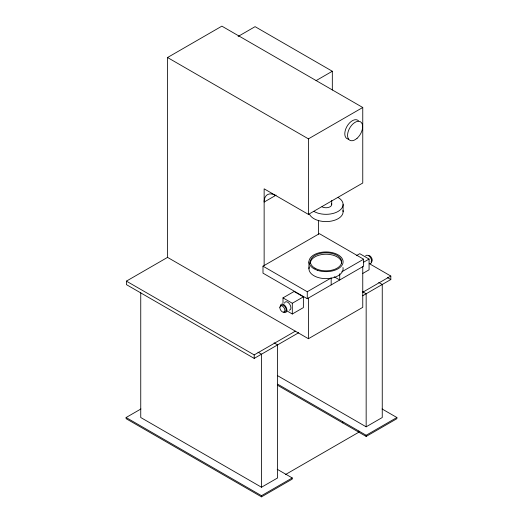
<?xml version="1.0" encoding="UTF-8"?>
<svg xmlns="http://www.w3.org/2000/svg" width="523" height="523" viewBox="0 0 523 523"><rect width="100%" height="100%" fill="white"/><g stroke="black" fill="none" stroke-linecap="round" stroke-linejoin="round"><path stroke-width="0.78" d="M362.759 266.678L362.759 307.347L308.42 338.721L167.537 257.381L167.537 57.523L221.876 26.15L362.759 107.49L362.759 183.017L308.42 214.391L264.141 188.829L264.141 265.521M238.128 36.447L255.087 26.66L332.321 71.246L332.321 90.015M316.069 80.634L332.321 71.246M167.537 57.523L308.42 138.863L362.759 107.49M298.685 332.72L254.204 358.405L126.403 284.617L126.403 281.132L167.537 257.381M276.137 195.131L264.141 202.061A16.206 9.355 60 0 1 275.601 195.445M262.991 266.181L319.344 233.65L363.622 259.212L363.622 266.181L307.269 298.718L262.991 273.156L262.991 266.181L307.269 291.742L331.17 277.948L331.17 284.917M282.995 303.255L282.995 297.881L294.07 291.494L303.373 296.868L303.373 307.616L292.305 314.003L286.99 310.937M356.307 255.682L359.765 253.681L369.075 259.055L369.075 269.809L362.851 273.398M341.833 271.79L363.622 259.212M282.995 297.881L292.305 303.255L303.373 296.868M363.537 262.252L369.075 259.055M277.216 469.275L292.233 477.944L292.233 479.107L261.5 496.85L126.108 418.681L126.108 417.517L140.916 408.973M126.403 281.132L254.204 354.914L295.338 331.17M362.923 292.148L390.812 276.046L390.812 279.537L362.642 295.796M140.746 292.638L140.746 417.517L261.5 487.24L277.602 477.944L277.602 344.892L274.098 342.872M277.765 375.782L366.159 426.814L382.254 417.517L382.254 284.473L378.757 282.453M285.623 474.472L358.837 432.201L358.837 431.044M126.108 417.517L261.5 495.686L292.233 477.944M277.746 384.222L366.159 435.267L396.892 417.517L396.892 418.681L366.159 436.43L277.746 385.386M369.63 263.821L390.812 276.046M387.281 277.497L390.812 279.537M362.655 291.749L366.159 293.769L366.159 426.814M334.223 276.804L339.721 279.982L339.721 273.784M382.084 408.973L396.892 417.517M258.002 352.169L261.5 354.189L261.5 487.24M366.159 435.267L366.159 436.43M343.108 204.467L343.108 211.73M342.735 421.747L342.735 422.904M331.719 200.499L331.719 204.467M318.481 220.314L318.481 234.147M308.949 261.801L308.949 268.77M308.42 138.863L308.42 214.391M308.42 298.051L308.42 338.721M307.269 291.742L307.269 298.718M292.305 303.255L292.305 314.003M261.5 495.686L261.5 496.85M254.204 354.914L254.204 358.405M348.566 139.151A10.676 6.165 -60 0 1 346.775 126.743A10.676 6.165 -60 0 1 358.523 120.852M365.616 255.897A4.622 2.667 60 0 1 371.042 258.617A4.622 2.667 60 0 1 369.29 263.559M368.447 255.453A3.556 2.053 60 0 1 371.879 258.499A3.556 2.053 60 0 1 370.964 261.938M284.492 303.144A4.622 2.667 60 0 1 289.644 304.098A4.622 2.667 60 0 1 289.284 310.159M280.354 306.38A4.622 2.667 60 0 1 283.629 304.491A4.622 2.667 60 0 1 286.898 310.159A4.622 2.667 60 0 1 283.629 312.041M281.446 305.556A3.556 2.053 60 0 1 285.623 307.655A3.556 2.053 60 0 1 284.277 311.453M331.53 203.617A5.694 3.288 0 0 1 328.875 207.311A5.694 3.288 0 0 1 322.005 206.788M338.106 197.498A17.076 9.859 0 0 1 338.106 211.436A17.076 9.859 0 0 1 313.95 211.436M342.964 210.442A17.076 9.859 0 0 1 329.359 221.399A17.076 9.859 0 0 1 309.531 214.28M342.964 267.482A17.076 9.859 0 0 1 325.469 278.628A17.076 9.859 0 0 1 309.283 266.848M310.387 263.252A15.644 9.028 0 0 1 326.032 254.224A15.644 9.028 0 0 1 341.669 263.252M357.059 138.307A10.676 6.165 -60 0 0 360.445 121.774A10.676 6.165 -60 0 0 347.815 132.973A10.676 6.165 -60 0 0 357.059 138.307M279.851 307.544A3.556 2.053 60 0 0 283.629 312.238A3.556 2.053 60 0 0 283.629 307.204A3.556 2.053 60 0 0 279.851 307.544M317.494 270.339A17.076 9.859 0 0 0 343.108 261.801A17.076 9.859 0 0 0 317.494 253.263A17.076 9.859 0 0 0 317.494 270.339M314.97 268.188A15.644 9.028 0 0 0 341.14 264.135A15.644 9.028 0 0 0 321.978 253.073A15.644 9.028 0 0 0 314.97 268.188"/></g></svg>
